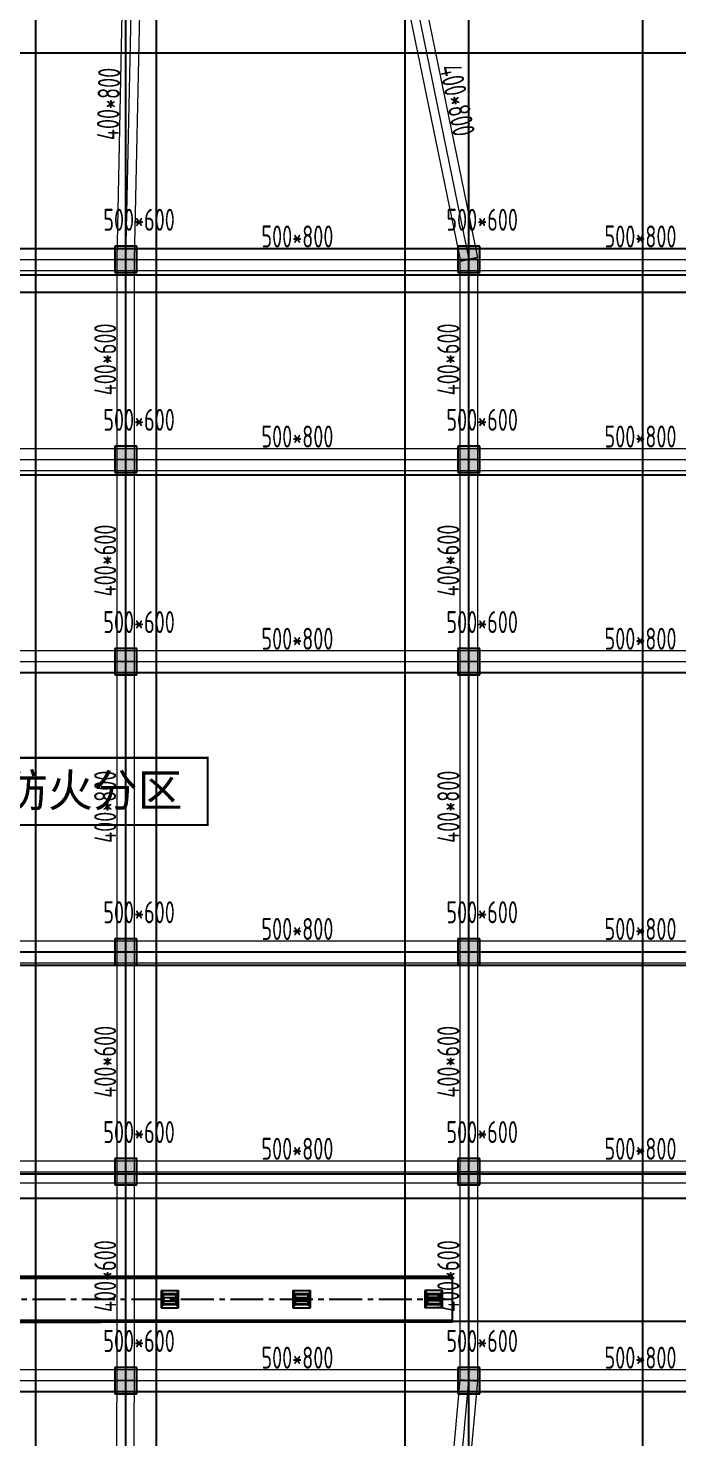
# Model space of a CAD drawing. Extents: x 369444 to 684549, y -549309 to 575337.
# Drawn here: x 397205 to 411972, y 417104 to 449164 of the extents above; entities that cross this region are included whole.
import ezdxf

# ---------------------------------------------------------------- set-up
doc = ezdxf.new("R2010")
doc.units = 0
doc.header["$LTSCALE"] = 1000
doc.header["$MEASUREMENT"] = 0
doc.linetypes.add('CENTER2', pattern=[1.125, 0.75, -0.125, 0.125, -0.125])
for name, color, linetype, lineweight, true_color in [('-1-0-1', 7, 'Continuous', 0, 0xc0c0c0), ('-1-1-2', 7, 'Continuous', 0, 0xc0c0c0), ('-2-0-1', 1, 'Continuous', 0, 0xff0000), ('-2-1-2', 9, 'Continuous', 0, 0x808080), ('11-6-1', 2, 'Continuous', 0, 0xffff00), ('11-6-2', 2, 'Continuous', 0, 0xffff00), ('11-6-5', 2, 'Continuous', 0, 0xffff00), ('12-6-1', 4, 'Continuous', 0, 0x00ffff), ('12-6-2', 4, 'Continuous', 0, 0x00ffff), ('12-6-5', 4, 'Continuous', 0, 0x00ffff)]:
    doc.layers.add(name, color=color, linetype=linetype, lineweight=lineweight, true_color=true_color)
for name, color, linetype in [('A-WALL-HATCH', 8, 'Continuous'), ('COLUMN', 9, 'Continuous'), ('DOTE', 1, 'Continuous'), ('DUCT-排烟中心线', 5, 'CENTER2'), ('DUCT-排烟法兰', 4, 'Continuous'), ('DUCT-排烟管', 2, 'Continuous'), ('DUCT-排烟管端线', 4, 'Continuous'), ('防火分区线', 7, 'Continuous'), ('风管标注', 3, 'Continuous')]:
    doc.layers.add(name, color=color, linetype=linetype)
doc.styles.add('-黑体', font='simhei.ttf')
doc.styles.add('yjkcad', font='yjkeng.shx', dxfattribs={"width": 0.7, "height": 250, "bigfont": 'yjkchn.shx'})

# ---------------------------------------------------------------- blocks, each defined once
blk = doc.blocks.new('N-风管')
at = {"color": 0, "linetype": 'Continuous'}
for p, q in [((38489236180.323036, 3905514930.368535, 2600), (38489236580.323036, 3905514930.368535, 2600)), ((38489239180.323036, 3905514930.368535, 2600), (38489239580.323036, 3905514930.368535, 2600)), ((38489242580.422256, 3905514530.368535, 2600), (38489242180.422256, 3905514530.368535, 2600))]:
    blk.add_line(p, q, dxfattribs=at)
at = {"color": 0}
for p, q in [((38489236180.323036, 3905514930.368535, 2600), (38489236180.323036, 3905514530.368535, 2600)), ((38489236180.323036, 3905514930.368535, 2600), (38489236220.323036, 3905514841.479646, 2600)), ((38489236580.323036, 3905514930.368535, 2600), (38489236532.323036, 3905514841.479646, 2600)), ((38489236580.323036, 3905514530.368535, 2600), (38489236580.323036, 3905514930.368535, 2600)), ((38489239180.323036, 3905514930.368535, 2600), (38489239180.323036, 3905514530.368535, 2600)), ((38489239180.323036, 3905514930.368535, 2600), (38489239220.323036, 3905514841.479646, 2600)), ((38489239580.323036, 3905514930.368535, 2600), (38489239532.323036, 3905514841.479646, 2600)), ((38489239580.323036, 3905514530.368535, 2600), (38489239580.323036, 3905514930.368535, 2600)), ((38489242180.422256, 3905514930.368535, 2600), (38489242228.422256, 3905514841.479646, 2600)), ((38489242580.422256, 3905514930.368535, 2600), (38489242180.422256, 3905514930.368535, 2600)), ((38489242180.422256, 3905514930.368535, 2600), (38489242180.422256, 3905514530.368535, 2600)), ((38489242540.422256, 3905514841.479646, 2600), (38489242580.422256, 3905514930.368535, 2600)), ((38489242580.422256, 3905514530.368535, 2600), (38489242580.422256, 3905514930.368535, 2600)), ((38489236220.323036, 3905514619.257423, 2600), (38489236180.323036, 3905514530.368535, 2600)), ((38489236180.323036, 3905514530.368535, 2600), (38489236580.323036, 3905514530.368535, 2600)), ((38489236220.323036, 3905514767.405571, 2600), (38489236532.323036, 3905514767.405571, 2600)), ((38489236220.323036, 3905514693.331498, 2600), (38489236532.323036, 3905514693.331498, 2600)), ((38489236580.323036, 3905514530.368535, 2600), (38489236532.323036, 3905514619.257423, 2600)), ((38489239220.323036, 3905514619.257423, 2600), (38489239180.323036, 3905514530.368535, 2600)), ((38489239180.323036, 3905514530.368535, 2600), (38489239580.323036, 3905514530.368535, 2600)), ((38489239220.323036, 3905514767.405571, 2600), (38489239532.323036, 3905514767.405571, 2600)), ((38489239220.323036, 3905514693.331498, 2600), (38489239532.323036, 3905514693.331498, 2600)), ((38489239580.323036, 3905514530.368535, 2600), (38489239532.323036, 3905514619.257423, 2600)), ((38489242180.422256, 3905514530.368535, 2600), (38489242228.422256, 3905514619.257423, 2600)), ((38489242540.422256, 3905514767.405571, 2600), (38489242228.422256, 3905514767.405571, 2600)), ((38489242540.422256, 3905514693.331498, 2600), (38489242228.422256, 3905514693.331498, 2600)), ((38489242580.422256, 3905514530.368535, 2600), (38489242540.422256, 3905514619.257423, 2600))]:
    blk.add_line(p, q, dxfattribs=at)
at = {"color": 0, "lineweight": 40}
for p, q in [((38489236220.323036, 3905514841.479646, 2600), (38489236220.323036, 3905514619.257423, 2600)), ((38489236532.323036, 3905514841.479646, 2600), (38489236220.323036, 3905514841.479646, 2600)), ((38489236532.323036, 3905514619.257423, 2600), (38489236220.323036, 3905514619.257423, 2600)), ((38489236532.323036, 3905514619.257423, 2600), (38489236532.323036, 3905514841.479646, 2600)), ((38489239220.323036, 3905514841.479646, 2600), (38489239220.323036, 3905514619.257423, 2600)), ((38489239532.323036, 3905514841.479646, 2600), (38489239220.323036, 3905514841.479646, 2600)), ((38489239532.323036, 3905514619.257423, 2600), (38489239220.323036, 3905514619.257423, 2600)), ((38489239532.323036, 3905514619.257423, 2600), (38489239532.323036, 3905514841.479646, 2600)), ((38489242228.422256, 3905514841.479646, 2600), (38489242228.422256, 3905514619.257423, 2600)), ((38489242228.422256, 3905514841.479646, 2600), (38489242540.422256, 3905514841.479646, 2600)), ((38489242228.422256, 3905514619.257423, 2600), (38489242540.422256, 3905514619.257423, 2600)), ((38489242540.422256, 3905514619.257423, 2600), (38489242540.422256, 3905514841.479646, 2600))]:
    blk.add_line(p, q, dxfattribs=at)
at = {"layer": 'DUCT-排烟中心线', "color": 0}
blk.add_line((38489232130.880623, 3905514729.966848), (38489242804.730751, 3905514730.368535), dxfattribs=at)
at = {"layer": 'DUCT-排烟法兰', "color": 0}
blk.add_line((38489242804.83075, 3905514200.368535), (38489242804.83075, 3905515260.368535), dxfattribs=at)
at = {"layer": 'DUCT-排烟管', "color": 0, "const_width": 90}
for points in [[(38489242804.711937, 3905515230.368534), (38489232130.861801, 3905515229.966847)], [(38489232130.899429, 3905514229.966848), (38489242804.749573, 3905514230.368535)]]:
    blk.add_lwpolyline(points, dxfattribs=at)
at = {"layer": 'DUCT-排烟管端线', "color": 0}
blk.add_line((38489242804.749573, 3905514230.368535), (38489242804.711937, 3905515230.368534), dxfattribs=at)

msp = doc.modelspace()

# ---------------------------------------------------------------- hatches: boundary and pattern name
at = {"layer": 'A-WALL-HATCH'}
for points in [[(399674.7, 443606.6), (399674.7, 444206.6), (399174.7, 444206.6), (399174.7, 443606.6)], [(407474.7, 443606.6), (407474.7, 444206.6), (406974.7, 444206.6), (406974.7, 443606.6)], [(399674.7, 439056.6), (399674.7, 439656.6), (399174.7, 439656.6), (399174.7, 439056.6)], [(407474.7, 439056.6), (407474.7, 439656.6), (406974.7, 439656.6), (406974.7, 439056.6)], [(399674.7, 434456.6), (399674.7, 435056.6), (399174.7, 435056.6), (399174.7, 434456.6)], [(407474.7, 434456.6), (407474.7, 435056.6), (406974.7, 435056.6), (406974.7, 434456.6)], [(399674.7, 427856.6), (399674.7, 428456.6), (399174.7, 428456.6), (399174.7, 427856.6)], [(407474.7, 427856.6), (407474.7, 428456.6), (406974.7, 428456.6), (406974.7, 427856.6)], [(399674.7, 422856.6), (399674.7, 423456.6), (399174.7, 423456.6), (399174.7, 422856.6)], [(407474.7, 422856.6), (407474.7, 423456.6), (406974.7, 423456.6), (406974.7, 422856.6)], [(399674.7, 418106.6), (399674.7, 418706.6), (399174.7, 418706.6), (399174.7, 418106.6)], [(407474.7, 418106.6), (407474.7, 418706.6), (406974.7, 418706.6), (406974.7, 418106.6)]]:
    msp.add_hatch(color=256, dxfattribs=at).paths.add_polyline_path(points)

# ---------------------------------------------------------------- linework, layer by layer
at = {"layer": '-1-0-1', "color": 0}
for p in [(399424.3, 443907.1, -3600), (407224.3, 443907.1, -3600), (399424.3, 439357.1, -3600), (407224.3, 439357.1, -3600), (399424.3, 434757.1, -3600), (407224.3, 434757.1, -3600), (399424.3, 428157.1, -3600), (407224.3, 428157.1, -3600), (399424.3, 423157.1, -3600), (407224.3, 423157.1, -3600), (399424.3, 418407.1, -3600), (407224.3, 418407.1, -3600)]:
    msp.add_point(p, dxfattribs=at)
at = {"layer": '-1-1-2', "color": 0}
for p, q in [((399424.3, 443907.1, -3600), (399424.3, 443907.1)), ((407224.3, 443907.1, -3600), (407224.3, 443907.1)), ((399424.3, 439357.1, -3600), (399424.3, 439357.1)), ((407224.3, 439357.1, -3600), (407224.3, 439357.1)), ((399424.3, 434757.1, -3600), (399424.3, 434757.1)), ((407224.3, 434757.1, -3600), (407224.3, 434757.1)), ((399424.3, 428157.1, -3600), (399424.3, 428157.1)), ((407224.3, 428157.1, -3600), (407224.3, 428157.1)), ((399424.3, 423157.1, -3600), (399424.3, 423157.1)), ((407224.3, 423157.1, -3600), (407224.3, 423157.1)), ((399424.3, 418407.1, -3600), (399424.3, 418407.1)), ((407224.3, 418407.1, -3600), (407224.3, 418407.1))]:
    msp.add_line(p, q, dxfattribs=at)
at = {"layer": '-2-0-1', "color": 0}
for p, q in [((399424.3, 443907.1, -3600), (399574.4, 450956.9, -3600)), ((405774.4, 450956.9, -3600), (407224.3, 443907.1, -3600)), ((391624.3, 443907.1, -3600), (399424.3, 443907.1, -3600)), ((399424.3, 443907.1, -3600), (407224.3, 443907.1, -3600)), ((399424.3, 439357.1, -3600), (399424.3, 443907.1, -3600)), ((407224.3, 439357.1, -3600), (407224.3, 443907.1, -3600)), ((407224.3, 443907.1, -3600), (415024.3, 443907.1, -3600)), ((391624.3, 439357.1, -3600), (399424.3, 439357.1, -3600)), ((399424.3, 439357.1, -3600), (407224.3, 439357.1, -3600)), ((399424.3, 434757.1, -3600), (399424.3, 439357.1, -3600)), ((407224.3, 434757.1, -3600), (407224.3, 439357.1, -3600)), ((407224.3, 439357.1, -3600), (415024.3, 439357.1, -3600)), ((391624.3, 434757.1, -3600), (399424.3, 434757.1, -3600)), ((399424.3, 434757.1, -3600), (407224.3, 434757.1, -3600)), ((399424.3, 428157.1, -3600), (399424.3, 434757.1, -3600)), ((407224.3, 428157.1, -3600), (407224.3, 434757.1, -3600)), ((407224.3, 434757.1, -3600), (415024.3, 434757.1, -3600)), ((391624.3, 428157.1, -3600), (399424.3, 428157.1, -3600)), ((399424.3, 428157.1, -3600), (407224.3, 428157.1, -3600)), ((399424.3, 423157.1, -3600), (399424.3, 428157.1, -3600)), ((407224.3, 423157.1, -3600), (407224.3, 428157.1, -3600)), ((407224.3, 428157.1, -3600), (415024.3, 428157.1, -3600)), ((391574.3, 423157.1, -3600), (399424.3, 423157.1, -3600)), ((399424.3, 423157.1, -3600), (407224.3, 423157.1, -3600)), ((399424.3, 418407.1, -3600), (399424.3, 423157.1, -3600)), ((407224.3, 423157.1, -3600), (415024.3, 423157.1, -3600)), ((407224.3, 418407.1, -3600), (407224.3, 423157.1, -3600)), ((391574.3, 418407.1, -3600), (399424.3, 418407.1, -3600)), ((399374.3, 411807.1, -3600), (399424.3, 418407.1, -3600)), ((399424.3, 418407.1, -3600), (407224.3, 418407.1, -3600)), ((406624.3, 411807.1, -3600), (407224.3, 418407.1, -3600)), ((407224.3, 418407.1, -3600), (415024.3, 418407.1, -3600))]:
    msp.add_line(p, q, dxfattribs=at)
at = {"layer": '-2-1-2', "color": 0}
for p, q in [((399424.3, 443907.1), (399574.4, 450956.9)), ((405774.4, 450956.9), (407224.3, 443907.1)), ((391624.3, 443907.1), (399424.3, 443907.1)), ((399424.3, 443907.1), (407224.3, 443907.1)), ((399424.3, 439357.1), (399424.3, 443907.1)), ((407224.3, 439357.1), (407224.3, 443907.1)), ((407224.3, 443907.1), (415024.3, 443907.1)), ((391624.3, 439357.1), (399424.3, 439357.1)), ((399424.3, 439357.1), (407224.3, 439357.1)), ((399424.3, 434757.1), (399424.3, 439357.1)), ((407224.3, 434757.1), (407224.3, 439357.1)), ((407224.3, 439357.1), (415024.3, 439357.1)), ((391624.3, 434757.1), (399424.3, 434757.1)), ((399424.3, 434757.1), (407224.3, 434757.1)), ((399424.3, 428157.1), (399424.3, 434757.1)), ((407224.3, 428157.1), (407224.3, 434757.1)), ((407224.3, 434757.1), (415024.3, 434757.1)), ((391624.3, 428157.1), (399424.3, 428157.1)), ((399424.3, 428157.1), (407224.3, 428157.1)), ((399424.3, 423157.1), (399424.3, 428157.1)), ((407224.3, 423157.1), (407224.3, 428157.1)), ((407224.3, 428157.1), (415024.3, 428157.1)), ((391574.3, 423157.1), (399424.3, 423157.1)), ((399424.3, 423157.1), (407224.3, 423157.1)), ((399424.3, 418407.1), (399424.3, 423157.1)), ((407224.3, 423157.1), (415024.3, 423157.1)), ((407224.3, 418407.1), (407224.3, 423157.1)), ((391574.3, 418407.1), (399424.3, 418407.1)), ((399374.3, 411807.1), (399424.3, 418407.1)), ((399424.3, 418407.1), (407224.3, 418407.1)), ((406624.3, 411807.1), (407224.3, 418407.1)), ((407224.3, 418407.1), (415024.3, 418407.1))]:
    msp.add_line(p, q, dxfattribs=at)
at = {"layer": '11-6-1', "color": 0}
for p, q in [((399174.3, 444207.1), (399174.3, 443607.1)), ((399674.3, 444207.1), (399174.3, 444207.1)), ((399174.3, 444207.1, -3600), (399174.3, 443607.1, -3600)), ((399674.3, 444207.1, -3600), (399174.3, 444207.1, -3600)), ((399174.3, 444207.1, -3600), (399174.3, 444207.1)), ((399674.3, 443607.1), (399674.3, 444207.1)), ((399674.3, 443607.1, -3600), (399674.3, 444207.1, -3600)), ((399674.3, 444207.1, -3600), (399674.3, 444207.1)), ((406974.3, 444207.1), (406974.3, 443607.1)), ((407474.3, 444207.1), (406974.3, 444207.1)), ((406974.3, 444207.1, -3600), (406974.3, 443607.1, -3600)), ((407474.3, 444207.1, -3600), (406974.3, 444207.1, -3600)), ((406974.3, 444207.1, -3600), (406974.3, 444207.1)), ((407474.3, 443607.1), (407474.3, 444207.1)), ((407474.3, 443607.1, -3600), (407474.3, 444207.1, -3600)), ((407474.3, 444207.1, -3600), (407474.3, 444207.1)), ((399174.3, 443607.1), (399674.3, 443607.1)), ((399174.3, 443607.1, -3600), (399674.3, 443607.1, -3600)), ((399174.3, 443607.1, -3600), (399174.3, 443607.1)), ((399674.3, 443607.1, -3600), (399674.3, 443607.1)), ((406974.3, 443607.1), (407474.3, 443607.1)), ((406974.3, 443607.1, -3600), (407474.3, 443607.1, -3600)), ((406974.3, 443607.1, -3600), (406974.3, 443607.1)), ((407474.3, 443607.1, -3600), (407474.3, 443607.1)), ((399174.3, 439657.1), (399174.3, 439057.1)), ((399674.3, 439657.1), (399174.3, 439657.1)), ((399174.3, 439657.1, -3600), (399174.3, 439057.1, -3600)), ((399674.3, 439657.1, -3600), (399174.3, 439657.1, -3600)), ((399174.3, 439657.1, -3600), (399174.3, 439657.1)), ((399674.3, 439057.1), (399674.3, 439657.1)), ((399674.3, 439057.1, -3600), (399674.3, 439657.1, -3600)), ((399674.3, 439657.1, -3600), (399674.3, 439657.1)), ((406974.3, 439657.1), (406974.3, 439057.1)), ((407474.3, 439657.1), (406974.3, 439657.1)), ((406974.3, 439657.1, -3600), (406974.3, 439057.1, -3600)), ((407474.3, 439657.1, -3600), (406974.3, 439657.1, -3600)), ((406974.3, 439657.1, -3600), (406974.3, 439657.1)), ((407474.3, 439057.1), (407474.3, 439657.1)), ((407474.3, 439057.1, -3600), (407474.3, 439657.1, -3600)), ((407474.3, 439657.1, -3600), (407474.3, 439657.1)), ((399174.3, 439057.1), (399674.3, 439057.1)), ((399174.3, 439057.1, -3600), (399674.3, 439057.1, -3600)), ((399174.3, 439057.1, -3600), (399174.3, 439057.1)), ((399674.3, 439057.1, -3600), (399674.3, 439057.1)), ((406974.3, 439057.1), (407474.3, 439057.1)), ((406974.3, 439057.1, -3600), (407474.3, 439057.1, -3600)), ((406974.3, 439057.1, -3600), (406974.3, 439057.1)), ((407474.3, 439057.1, -3600), (407474.3, 439057.1)), ((399174.3, 435057.1, -5100), (399174.3, 434457.1, -5100)), ((399674.3, 435057.1, -5100), (399174.3, 435057.1, -5100)), ((399174.3, 435057.1, -8700), (399174.3, 434457.1, -8700)), ((399674.3, 435057.1, -8700), (399174.3, 435057.1, -8700)), ((399174.3, 435057.1, -8700), (399174.3, 435057.1, -5100)), ((399674.3, 434457.1, -5100), (399674.3, 435057.1, -5100)), ((399674.3, 434457.1, -8700), (399674.3, 435057.1, -8700)), ((399674.3, 435057.1, -8700), (399674.3, 435057.1, -5100)), ((406974.3, 435057.1, -5100), (406974.3, 434457.1, -5100)), ((407474.3, 435057.1, -5100), (406974.3, 435057.1, -5100)), ((406974.3, 435057.1, -8700), (406974.3, 434457.1, -8700)), ((407474.3, 435057.1, -8700), (406974.3, 435057.1, -8700)), ((406974.3, 435057.1, -8700), (406974.3, 435057.1, -5100)), ((407474.3, 434457.1, -5100), (407474.3, 435057.1, -5100)), ((407474.3, 434457.1, -8700), (407474.3, 435057.1, -8700)), ((407474.3, 435057.1, -8700), (407474.3, 435057.1, -5100)), ((399174.3, 434457.1, -5100), (399674.3, 434457.1, -5100)), ((399174.3, 434457.1, -8700), (399674.3, 434457.1, -8700)), ((399174.3, 434457.1, -8700), (399174.3, 434457.1, -5100)), ((399674.3, 434457.1, -8700), (399674.3, 434457.1, -5100)), ((406974.3, 434457.1, -5100), (407474.3, 434457.1, -5100)), ((406974.3, 434457.1, -8700), (407474.3, 434457.1, -8700)), ((406974.3, 434457.1, -8700), (406974.3, 434457.1, -5100)), ((407474.3, 434457.1, -8700), (407474.3, 434457.1, -5100)), ((399174.3, 428457.1), (399174.3, 427857.1)), ((399674.3, 428457.1), (399174.3, 428457.1)), ((399174.3, 428457.1, -3600), (399174.3, 427857.1, -3600)), ((399674.3, 428457.1, -3600), (399174.3, 428457.1, -3600)), ((399174.3, 428457.1, -3600), (399174.3, 428457.1)), ((399674.3, 427857.1), (399674.3, 428457.1)), ((399674.3, 427857.1, -3600), (399674.3, 428457.1, -3600)), ((399674.3, 428457.1, -3600), (399674.3, 428457.1)), ((406974.3, 428457.1), (406974.3, 427857.1)), ((407474.3, 428457.1), (406974.3, 428457.1)), ((406974.3, 428457.1, -3600), (406974.3, 427857.1, -3600)), ((407474.3, 428457.1, -3600), (406974.3, 428457.1, -3600)), ((406974.3, 428457.1, -3600), (406974.3, 428457.1)), ((407474.3, 427857.1), (407474.3, 428457.1)), ((407474.3, 427857.1, -3600), (407474.3, 428457.1, -3600)), ((407474.3, 428457.1, -3600), (407474.3, 428457.1)), ((399174.3, 427857.1), (399674.3, 427857.1)), ((399174.3, 427857.1, -3600), (399674.3, 427857.1, -3600)), ((399174.3, 427857.1, -3600), (399174.3, 427857.1)), ((399674.3, 427857.1, -3600), (399674.3, 427857.1)), ((406974.3, 427857.1), (407474.3, 427857.1)), ((406974.3, 427857.1, -3600), (407474.3, 427857.1, -3600)), ((406974.3, 427857.1, -3600), (406974.3, 427857.1)), ((407474.3, 427857.1, -3600), (407474.3, 427857.1)), ((399174.3, 423457.1), (399174.3, 422857.1)), ((399674.3, 423457.1), (399174.3, 423457.1)), ((399174.3, 423457.1, -3600), (399174.3, 422857.1, -3600)), ((399674.3, 423457.1, -3600), (399174.3, 423457.1, -3600)), ((399174.3, 423457.1, -3600), (399174.3, 423457.1)), ((399674.3, 422857.1), (399674.3, 423457.1)), ((399674.3, 422857.1, -3600), (399674.3, 423457.1, -3600)), ((399674.3, 423457.1, -3600), (399674.3, 423457.1)), ((406974.3, 423457.1), (406974.3, 422857.1)), ((407474.3, 423457.1), (406974.3, 423457.1)), ((406974.3, 423457.1, -3600), (406974.3, 422857.1, -3600)), ((407474.3, 423457.1, -3600), (406974.3, 423457.1, -3600)), ((406974.3, 423457.1, -3600), (406974.3, 423457.1)), ((407474.3, 422857.1), (407474.3, 423457.1)), ((407474.3, 422857.1, -3600), (407474.3, 423457.1, -3600)), ((407474.3, 423457.1, -3600), (407474.3, 423457.1)), ((399174.3, 422857.1), (399674.3, 422857.1)), ((399174.3, 422857.1, -3600), (399674.3, 422857.1, -3600)), ((399174.3, 422857.1, -3600), (399174.3, 422857.1)), ((399674.3, 422857.1, -3600), (399674.3, 422857.1)), ((406974.3, 422857.1), (407474.3, 422857.1)), ((406974.3, 422857.1, -3600), (407474.3, 422857.1, -3600)), ((406974.3, 422857.1, -3600), (406974.3, 422857.1)), ((407474.3, 422857.1, -3600), (407474.3, 422857.1)), ((399174.3, 418707.1), (399174.3, 418107.1)), ((399674.3, 418707.1), (399174.3, 418707.1)), ((399174.3, 418707.1, -3600), (399174.3, 418107.1, -3600)), ((399674.3, 418707.1, -3600), (399174.3, 418707.1, -3600)), ((399174.3, 418707.1, -3600), (399174.3, 418707.1)), ((399674.3, 418107.1), (399674.3, 418707.1)), ((399674.3, 418107.1, -3600), (399674.3, 418707.1, -3600)), ((399674.3, 418707.1, -3600), (399674.3, 418707.1)), ((406974.3, 418707.1), (406974.3, 418107.1)), ((407474.3, 418707.1), (406974.3, 418707.1)), ((406974.3, 418707.1, -3600), (406974.3, 418107.1, -3600)), ((407474.3, 418707.1, -3600), (406974.3, 418707.1, -3600)), ((406974.3, 418707.1, -3600), (406974.3, 418707.1)), ((407474.3, 418107.1), (407474.3, 418707.1)), ((407474.3, 418107.1, -3600), (407474.3, 418707.1, -3600)), ((407474.3, 418707.1, -3600), (407474.3, 418707.1)), ((399174.3, 418107.1), (399674.3, 418107.1)), ((399174.3, 418107.1, -3600), (399674.3, 418107.1, -3600)), ((399174.3, 418107.1, -3600), (399174.3, 418107.1)), ((399674.3, 418107.1, -3600), (399674.3, 418107.1)), ((406974.3, 418107.1), (407474.3, 418107.1)), ((406974.3, 418107.1, -3600), (407474.3, 418107.1, -3600)), ((406974.3, 418107.1, -3600), (406974.3, 418107.1)), ((407474.3, 418107.1, -3600), (407474.3, 418107.1))]:
    msp.add_line(p, q, dxfattribs=at)
at = {"layer": '11-6-2', "color": 0}
for p, q in [((399424.3, 443907.1, -3600), (399424.3, 443907.1)), ((407224.3, 443907.1, -3600), (407224.3, 443907.1)), ((399424.3, 439357.1, -3600), (399424.3, 439357.1)), ((407224.3, 439357.1, -3600), (407224.3, 439357.1)), ((399424.3, 434757.1, -8700), (399424.3, 434757.1, -5100)), ((407224.3, 434757.1, -8700), (407224.3, 434757.1, -5100)), ((399424.3, 428157.1, -3600), (399424.3, 428157.1)), ((407224.3, 428157.1, -3600), (407224.3, 428157.1)), ((399424.3, 423157.1, -3600), (399424.3, 423157.1)), ((407224.3, 423157.1, -3600), (407224.3, 423157.1)), ((399424.3, 418407.1, -3600), (399424.3, 418407.1)), ((407224.3, 418407.1, -3600), (407224.3, 418407.1))]:
    msp.add_line(p, q, dxfattribs=at)
at = {"layer": '12-6-1', "color": 0}
for p, q in [((399224.4, 443911.3), (399374.4, 450961.2)), ((399224.4, 443911.3, -800), (399374.4, 450961.2, -800)), ((399624.3, 443902.8), (399774.3, 450952.7)), ((399624.3, 443902.8, -800), (399774.3, 450952.7, -800)), ((405578.5, 450916.6), (407028.4, 443866.8)), ((405578.5, 450916.6, -800), (407028.4, 443866.8, -800)), ((405970.3, 450997.2), (407420.2, 443947.3)), ((405970.3, 450997.2, -800), (407420.2, 443947.3, -800)), ((391624.3, 444157.1), (399424.3, 444157.1)), ((391624.3, 444157.1, -800), (399424.3, 444157.1, -800)), ((399424.3, 444157.1), (399424.3, 443657.1)), ((399424.3, 444157.1, -800), (399424.3, 444157.1)), ((399424.3, 443657.1, -800), (399424.3, 444157.1, -800)), ((399424.3, 444157.1), (407224.3, 444157.1)), ((399424.3, 444157.1, -800), (407224.3, 444157.1, -800)), ((399424.3, 444157.1), (399424.3, 443657.1)), ((399424.3, 444157.1, -800), (399424.3, 444157.1)), ((399424.3, 443657.1, -800), (399424.3, 444157.1, -800)), ((407224.3, 444157.1), (407224.3, 443657.1)), ((407224.3, 444157.1, -800), (407224.3, 444157.1)), ((407224.3, 443657.1, -800), (407224.3, 444157.1, -800)), ((407224.3, 444157.1), (407224.3, 443657.1)), ((407224.3, 444157.1, -800), (407224.3, 444157.1)), ((407224.3, 443657.1, -800), (407224.3, 444157.1, -800)), ((407224.3, 444157.1), (415024.3, 444157.1)), ((407224.3, 444157.1, -800), (415024.3, 444157.1, -800)), ((399224.3, 443907.1), (399624.3, 443907.1)), ((399224.3, 443907.1, -600), (399224.3, 443907.1)), ((399624.3, 443907.1, -600), (399224.3, 443907.1, -600)), ((399224.3, 439357.1), (399224.3, 443907.1)), ((399224.3, 439357.1, -600), (399224.3, 443907.1, -600)), ((399224.4, 443911.3), (399624.3, 443902.8)), ((399224.4, 443911.3, -800), (399224.4, 443911.3)), ((399624.3, 443902.8, -800), (399224.4, 443911.3, -800)), ((399624.3, 443907.1), (399624.3, 443907.1, -600)), ((399624.3, 439357.1), (399624.3, 443907.1)), ((399624.3, 439357.1, -600), (399624.3, 443907.1, -600)), ((399624.3, 443902.8), (399624.3, 443902.8, -800)), ((407024.3, 443907.1), (407424.3, 443907.1)), ((407024.3, 443907.1, -600), (407024.3, 443907.1)), ((407424.3, 443907.1, -600), (407024.3, 443907.1, -600)), ((407024.3, 439357.1), (407024.3, 443907.1)), ((407024.3, 439357.1, -600), (407024.3, 443907.1, -600)), ((407420.2, 443947.3), (407028.4, 443866.8)), ((407028.4, 443866.8, -800), (407420.2, 443947.3, -800)), ((407028.4, 443866.8), (407028.4, 443866.8, -800)), ((407420.2, 443947.3, -800), (407420.2, 443947.3)), ((407424.3, 443907.1), (407424.3, 443907.1, -600)), ((407424.3, 439357.1), (407424.3, 443907.1)), ((407424.3, 439357.1, -600), (407424.3, 443907.1, -600)), ((391624.3, 443657.1), (399424.3, 443657.1)), ((391624.3, 443657.1, -800), (399424.3, 443657.1, -800)), ((399424.3, 443657.1), (399424.3, 443657.1, -800)), ((399424.3, 443657.1), (407224.3, 443657.1)), ((399424.3, 443657.1, -800), (407224.3, 443657.1, -800)), ((399424.3, 443657.1), (399424.3, 443657.1, -800)), ((407224.3, 443657.1), (407224.3, 443657.1, -800)), ((407224.3, 443657.1), (407224.3, 443657.1, -800)), ((407224.3, 443657.1), (415024.3, 443657.1)), ((407224.3, 443657.1, -800), (415024.3, 443657.1, -800)), ((391624.3, 439607.1), (399424.3, 439607.1)), ((391624.3, 439607.1, -800), (399424.3, 439607.1, -800)), ((399424.3, 439607.1), (399424.3, 439107.1)), ((399424.3, 439607.1, -800), (399424.3, 439607.1)), ((399424.3, 439107.1, -800), (399424.3, 439607.1, -800)), ((399424.3, 439607.1), (407224.3, 439607.1)), ((399424.3, 439607.1, -800), (407224.3, 439607.1, -800)), ((399424.3, 439607.1), (399424.3, 439107.1)), ((399424.3, 439607.1, -800), (399424.3, 439607.1)), ((399424.3, 439107.1, -800), (399424.3, 439607.1, -800)), ((407224.3, 439607.1), (407224.3, 439107.1)), ((407224.3, 439607.1, -800), (407224.3, 439607.1)), ((407224.3, 439107.1, -800), (407224.3, 439607.1, -800)), ((407224.3, 439607.1), (407224.3, 439107.1)), ((407224.3, 439607.1, -800), (407224.3, 439607.1)), ((407224.3, 439107.1, -800), (407224.3, 439607.1, -800)), ((407224.3, 439607.1), (415024.3, 439607.1)), ((407224.3, 439607.1, -800), (415024.3, 439607.1, -800)), ((399224.3, 439357.1), (399624.3, 439357.1)), ((399224.3, 439357.1, -600), (399224.3, 439357.1)), ((399624.3, 439357.1, -600), (399224.3, 439357.1, -600)), ((399224.3, 439357.1, -5100), (399624.3, 439357.1, -5100)), ((399224.3, 439357.1, -5700), (399224.3, 439357.1, -5100)), ((399624.3, 439357.1, -5700), (399224.3, 439357.1, -5700)), ((399224.3, 434757.1, -5100), (399224.3, 439357.1, -5100)), ((399224.3, 434757.1, -5700), (399224.3, 439357.1, -5700)), ((399624.3, 439357.1), (399624.3, 439357.1, -600)), ((399624.3, 439357.1, -5100), (399624.3, 439357.1, -5700)), ((399624.3, 434757.1, -5100), (399624.3, 439357.1, -5100)), ((399624.3, 434757.1, -5700), (399624.3, 439357.1, -5700)), ((407024.3, 439357.1), (407424.3, 439357.1)), ((407024.3, 439357.1, -600), (407024.3, 439357.1)), ((407424.3, 439357.1, -600), (407024.3, 439357.1, -600)), ((407024.3, 439357.1, -5100), (407424.3, 439357.1, -5100)), ((407024.3, 439357.1, -5700), (407024.3, 439357.1, -5100)), ((407424.3, 439357.1, -5700), (407024.3, 439357.1, -5700)), ((407024.3, 434757.1, -5100), (407024.3, 439357.1, -5100)), ((407024.3, 434757.1, -5700), (407024.3, 439357.1, -5700)), ((407424.3, 439357.1), (407424.3, 439357.1, -600)), ((407424.3, 439357.1, -5100), (407424.3, 439357.1, -5700)), ((407424.3, 434757.1, -5100), (407424.3, 439357.1, -5100)), ((407424.3, 434757.1, -5700), (407424.3, 439357.1, -5700)), ((391624.3, 439107.1), (399424.3, 439107.1)), ((391624.3, 439107.1, -800), (399424.3, 439107.1, -800)), ((399424.3, 439107.1), (399424.3, 439107.1, -800)), ((399424.3, 439107.1), (407224.3, 439107.1)), ((399424.3, 439107.1, -800), (407224.3, 439107.1, -800)), ((399424.3, 439107.1), (399424.3, 439107.1, -800)), ((407224.3, 439107.1), (407224.3, 439107.1, -800)), ((407224.3, 439107.1), (407224.3, 439107.1, -800)), ((407224.3, 439107.1), (415024.3, 439107.1)), ((407224.3, 439107.1, -800), (415024.3, 439107.1, -800)), ((391624.3, 435007.1, -5100), (399424.3, 435007.1, -5100)), ((391624.3, 435007.1, -5900), (399424.3, 435007.1, -5900)), ((399224.3, 434757.1, -5100), (399624.3, 434757.1, -5100)), ((399224.3, 434757.1, -5700), (399224.3, 434757.1, -5100)), ((399624.3, 434757.1, -5700), (399224.3, 434757.1, -5700)), ((399224.3, 434757.1, -5100), (399624.3, 434757.1, -5100)), ((399224.3, 434757.1, -5900), (399224.3, 434757.1, -5100)), ((399624.3, 434757.1, -5900), (399224.3, 434757.1, -5900)), ((399224.3, 428157.1, -5100), (399224.3, 434757.1, -5100)), ((399224.3, 428157.1, -5900), (399224.3, 434757.1, -5900)), ((399424.3, 435007.1, -5100), (399424.3, 434507.1, -5100)), ((399424.3, 435007.1, -5900), (399424.3, 435007.1, -5100)), ((399424.3, 434507.1, -5900), (399424.3, 435007.1, -5900)), ((399424.3, 435007.1, -5100), (407224.3, 435007.1, -5100)), ((399424.3, 435007.1, -5900), (407224.3, 435007.1, -5900)), ((399424.3, 435007.1, -5100), (399424.3, 434507.1, -5100)), ((399424.3, 435007.1, -5900), (399424.3, 435007.1, -5100)), ((399424.3, 434507.1, -5900), (399424.3, 435007.1, -5900)), ((399624.3, 434757.1, -5100), (399624.3, 434757.1, -5700)), ((399624.3, 434757.1, -5100), (399624.3, 434757.1, -5900)), ((399624.3, 428157.1, -5100), (399624.3, 434757.1, -5100)), ((399624.3, 428157.1, -5900), (399624.3, 434757.1, -5900)), ((407024.3, 434757.1, -5100), (407424.3, 434757.1, -5100)), ((407024.3, 434757.1, -5700), (407024.3, 434757.1, -5100)), ((407424.3, 434757.1, -5700), (407024.3, 434757.1, -5700)), ((407024.3, 434757.1, -5100), (407424.3, 434757.1, -5100)), ((407024.3, 434757.1, -5900), (407024.3, 434757.1, -5100)), ((407424.3, 434757.1, -5900), (407024.3, 434757.1, -5900)), ((407024.3, 428157.1, -5100), (407024.3, 434757.1, -5100)), ((407024.3, 428157.1, -5900), (407024.3, 434757.1, -5900)), ((407224.3, 435007.1, -5100), (407224.3, 434507.1, -5100)), ((407224.3, 435007.1, -5900), (407224.3, 435007.1, -5100)), ((407224.3, 434507.1, -5900), (407224.3, 435007.1, -5900)), ((407224.3, 435007.1, -5100), (407224.3, 434507.1, -5100)), ((407224.3, 435007.1, -5900), (407224.3, 435007.1, -5100)), ((407224.3, 434507.1, -5900), (407224.3, 435007.1, -5900)), ((407224.3, 435007.1, -5100), (415024.3, 435007.1, -5100)), ((407224.3, 435007.1, -5900), (415024.3, 435007.1, -5900)), ((407424.3, 434757.1, -5100), (407424.3, 434757.1, -5700)), ((407424.3, 434757.1, -5100), (407424.3, 434757.1, -5900)), ((407424.3, 428157.1, -5100), (407424.3, 434757.1, -5100)), ((407424.3, 428157.1, -5900), (407424.3, 434757.1, -5900)), ((391624.3, 434507.1, -5100), (399424.3, 434507.1, -5100)), ((391624.3, 434507.1, -5900), (399424.3, 434507.1, -5900)), ((399424.3, 434507.1, -5100), (399424.3, 434507.1, -5900)), ((399424.3, 434507.1, -5100), (407224.3, 434507.1, -5100)), ((399424.3, 434507.1, -5900), (407224.3, 434507.1, -5900)), ((399424.3, 434507.1, -5100), (399424.3, 434507.1, -5900)), ((407224.3, 434507.1, -5100), (407224.3, 434507.1, -5900)), ((407224.3, 434507.1, -5100), (407224.3, 434507.1, -5900)), ((407224.3, 434507.1, -5100), (415024.3, 434507.1, -5100)), ((407224.3, 434507.1, -5900), (415024.3, 434507.1, -5900)), ((391624.3, 428407.1), (399424.3, 428407.1)), ((391624.3, 428407.1, -800), (399424.3, 428407.1, -800)), ((399424.3, 428407.1), (399424.3, 427907.1)), ((399424.3, 428407.1, -800), (399424.3, 428407.1)), ((399424.3, 427907.1, -800), (399424.3, 428407.1, -800)), ((399424.3, 428407.1), (407224.3, 428407.1)), ((399424.3, 428407.1, -800), (407224.3, 428407.1, -800)), ((399424.3, 428407.1), (399424.3, 427907.1)), ((399424.3, 428407.1, -800), (399424.3, 428407.1)), ((399424.3, 427907.1, -800), (399424.3, 428407.1, -800)), ((407224.3, 428407.1), (407224.3, 427907.1)), ((407224.3, 428407.1, -800), (407224.3, 428407.1)), ((407224.3, 427907.1, -800), (407224.3, 428407.1, -800)), ((407224.3, 428407.1), (407224.3, 427907.1)), ((407224.3, 428407.1, -800), (407224.3, 428407.1)), ((407224.3, 427907.1, -800), (407224.3, 428407.1, -800)), ((407224.3, 428407.1), (415024.3, 428407.1)), ((407224.3, 428407.1, -800), (415024.3, 428407.1, -800)), ((399224.3, 428157.1, 0), (399624.3, 428157.1, 0)), ((399224.3, 428157.1, -600), (399224.3, 428157.1, 0)), ((399624.3, 428157.1, -600), (399224.3, 428157.1, -600)), ((399224.3, 423157.1, 0), (399224.3, 428157.1, 0)), ((399224.3, 423157.1, -600), (399224.3, 428157.1, -600)), ((399224.3, 428157.1, -5100), (399624.3, 428157.1, -5100)), ((399224.3, 428157.1, -5900), (399224.3, 428157.1, -5100)), ((399624.3, 428157.1, -5900), (399224.3, 428157.1, -5900)), ((399624.3, 428157.1, 0), (399624.3, 428157.1, -600)), ((399624.3, 423157.1, 0), (399624.3, 428157.1, 0)), ((399624.3, 423157.1, -600), (399624.3, 428157.1, -600)), ((399624.3, 428157.1, -5100), (399624.3, 428157.1, -5900)), ((407024.3, 428157.1), (407424.3, 428157.1)), ((407024.3, 428157.1, -600), (407024.3, 428157.1)), ((407424.3, 428157.1, -600), (407024.3, 428157.1, -600)), ((407024.3, 423157.1), (407024.3, 428157.1)), ((407024.3, 423157.1, -600), (407024.3, 428157.1, -600)), ((407024.3, 428157.1, -5100), (407424.3, 428157.1, -5100)), ((407024.3, 428157.1, -5900), (407024.3, 428157.1, -5100)), ((407424.3, 428157.1, -5900), (407024.3, 428157.1, -5900)), ((407424.3, 428157.1), (407424.3, 428157.1, -600)), ((407424.3, 423157.1), (407424.3, 428157.1)), ((407424.3, 423157.1, -600), (407424.3, 428157.1, -600)), ((407424.3, 428157.1, -5100), (407424.3, 428157.1, -5900)), ((391624.3, 427907.1), (399424.3, 427907.1)), ((391624.3, 427907.1, -800), (399424.3, 427907.1, -800)), ((399424.3, 427907.1), (399424.3, 427907.1, -800)), ((399424.3, 427907.1), (407224.3, 427907.1)), ((399424.3, 427907.1, -800), (407224.3, 427907.1, -800)), ((399424.3, 427907.1), (399424.3, 427907.1, -800)), ((407224.3, 427907.1), (407224.3, 427907.1, -800)), ((407224.3, 427907.1), (407224.3, 427907.1, -800)), ((407224.3, 427907.1), (415024.3, 427907.1)), ((407224.3, 427907.1, -800), (415024.3, 427907.1, -800)), ((391574.3, 423407.1), (399424.3, 423407.1)), ((391574.3, 423407.1, -800), (399424.3, 423407.1, -800)), ((399424.3, 423407.1), (399424.3, 422907.1)), ((399424.3, 423407.1, -800), (399424.3, 423407.1)), ((399424.3, 422907.1, -800), (399424.3, 423407.1, -800)), ((399424.3, 423407.1), (407224.3, 423407.1)), ((399424.3, 423407.1, -800), (407224.3, 423407.1, -800)), ((399424.3, 423407.1), (399424.3, 422907.1)), ((399424.3, 423407.1, -800), (399424.3, 423407.1)), ((399424.3, 422907.1, -800), (399424.3, 423407.1, -800)), ((407224.3, 423407.1), (407224.3, 422907.1)), ((407224.3, 423407.1, -800), (407224.3, 423407.1)), ((407224.3, 422907.1, -800), (407224.3, 423407.1, -800)), ((407224.3, 423407.1), (415024.3, 423407.1)), ((407224.3, 423407.1, -800), (415024.3, 423407.1, -800)), ((407224.3, 423407.1), (407224.3, 422907.1)), ((407224.3, 423407.1, -800), (407224.3, 423407.1)), ((407224.3, 422907.1, -800), (407224.3, 423407.1, -800)), ((391574.3, 422907.1), (399424.3, 422907.1)), ((391574.3, 422907.1, -800), (399424.3, 422907.1, -800)), ((399224.3, 423157.1), (399624.3, 423157.1)), ((399224.3, 423157.1, -600), (399224.3, 423157.1)), ((399624.3, 423157.1, -600), (399224.3, 423157.1, -600)), ((399224.3, 418407.1), (399224.3, 423157.1)), ((399224.3, 418407.1, -600), (399224.3, 423157.1, -600)), ((399224.3, 423157.1, 0), (399624.3, 423157.1, 0)), ((399224.3, 423157.1, -600), (399224.3, 423157.1, 0)), ((399624.3, 423157.1, -600), (399224.3, 423157.1, -600)), ((399424.3, 422907.1), (399424.3, 422907.1, -800)), ((399424.3, 422907.1), (407224.3, 422907.1)), ((399424.3, 422907.1, -800), (407224.3, 422907.1, -800)), ((399424.3, 422907.1), (399424.3, 422907.1, -800)), ((399624.3, 423157.1), (399624.3, 423157.1, -600)), ((399624.3, 418407.1), (399624.3, 423157.1)), ((399624.3, 418407.1, -600), (399624.3, 423157.1, -600)), ((399624.3, 423157.1, 0), (399624.3, 423157.1, -600)), ((407024.3, 423157.1), (407424.3, 423157.1)), ((407024.3, 423157.1, -600), (407024.3, 423157.1)), ((407424.3, 423157.1, -600), (407024.3, 423157.1, -600)), ((407024.3, 418407.1), (407024.3, 423157.1)), ((407024.3, 418407.1, -600), (407024.3, 423157.1, -600)), ((407024.3, 423157.1), (407424.3, 423157.1)), ((407024.3, 423157.1, -600), (407024.3, 423157.1)), ((407424.3, 423157.1, -600), (407024.3, 423157.1, -600)), ((407224.3, 422907.1), (407224.3, 422907.1, -800)), ((407224.3, 422907.1), (415024.3, 422907.1)), ((407224.3, 422907.1, -800), (415024.3, 422907.1, -800)), ((407224.3, 422907.1), (407224.3, 422907.1, -800)), ((407424.3, 423157.1), (407424.3, 423157.1, -600)), ((407424.3, 418407.1), (407424.3, 423157.1)), ((407424.3, 418407.1, -600), (407424.3, 423157.1, -600)), ((407424.3, 423157.1), (407424.3, 423157.1, -600)), ((391574.3, 418657.1), (399424.3, 418657.1)), ((391574.3, 418657.1, -800), (399424.3, 418657.1, -800)), ((399174.3, 411808.6), (399224.3, 418408.6)), ((399174.3, 411808.6, -800), (399224.3, 418408.6, -800)), ((399224.3, 418408.6), (399624.3, 418405.5)), ((399224.3, 418408.6, -800), (399224.3, 418408.6)), ((399624.3, 418405.5, -800), (399224.3, 418408.6, -800)), ((399224.3, 418407.1), (399624.3, 418407.1)), ((399224.3, 418407.1, -600), (399224.3, 418407.1)), ((399624.3, 418407.1, -600), (399224.3, 418407.1, -600)), ((399424.3, 418657.1), (399424.3, 418157.1)), ((399424.3, 418657.1, -800), (399424.3, 418657.1)), ((399424.3, 418157.1, -800), (399424.3, 418657.1, -800)), ((399424.3, 418657.1), (399424.3, 418157.1)), ((399424.3, 418657.1, -800), (399424.3, 418657.1)), ((399424.3, 418157.1, -800), (399424.3, 418657.1, -800)), ((399424.3, 418657.1), (407224.3, 418657.1)), ((399424.3, 418657.1, -800), (407224.3, 418657.1, -800)), ((399574.3, 411805.5), (399624.3, 418405.5)), ((399574.3, 411805.5, -800), (399624.3, 418405.5, -800)), ((399624.3, 418407.1), (399624.3, 418407.1, -600)), ((399624.3, 418405.5), (399624.3, 418405.5, -800)), ((406425.1, 411825.2), (407025.1, 418425.2)), ((406425.1, 411825.2, -800), (407025.1, 418425.2, -800)), ((406823.5, 411788.9), (407423.5, 418388.9)), ((406823.5, 411788.9, -800), (407423.5, 418388.9, -800)), ((407024.3, 418407.1), (407424.3, 418407.1)), ((407024.3, 418407.1, -600), (407024.3, 418407.1)), ((407424.3, 418407.1, -600), (407024.3, 418407.1, -600)), ((407025.1, 418425.2), (407423.5, 418388.9)), ((407025.1, 418425.2, -800), (407025.1, 418425.2)), ((407423.5, 418388.9, -800), (407025.1, 418425.2, -800)), ((407224.3, 418657.1), (407224.3, 418157.1)), ((407224.3, 418657.1, -800), (407224.3, 418657.1)), ((407224.3, 418157.1, -800), (407224.3, 418657.1, -800)), ((407224.3, 418657.1), (407224.3, 418157.1)), ((407224.3, 418657.1, -800), (407224.3, 418657.1)), ((407224.3, 418157.1, -800), (407224.3, 418657.1, -800)), ((407224.3, 418657.1), (415024.3, 418657.1)), ((407224.3, 418657.1, -800), (415024.3, 418657.1, -800)), ((407423.5, 418388.9), (407423.5, 418388.9, -800)), ((407424.3, 418407.1), (407424.3, 418407.1, -600)), ((391574.3, 418157.1), (399424.3, 418157.1)), ((391574.3, 418157.1, -800), (399424.3, 418157.1, -800)), ((399424.3, 418157.1), (399424.3, 418157.1, -800)), ((399424.3, 418157.1), (399424.3, 418157.1, -800)), ((399424.3, 418157.1), (407224.3, 418157.1)), ((399424.3, 418157.1, -800), (407224.3, 418157.1, -800)), ((407224.3, 418157.1), (407224.3, 418157.1, -800)), ((407224.3, 418157.1), (407224.3, 418157.1, -800)), ((407224.3, 418157.1), (415024.3, 418157.1)), ((407224.3, 418157.1, -800), (415024.3, 418157.1, -800))]:
    msp.add_line(p, q, dxfattribs=at)
at = {"layer": '12-6-2', "color": 0}
for p, q in [((399424.3, 443907.1), (399574.4, 450956.9)), ((405774.4, 450956.9), (407224.3, 443907.1)), ((391624.3, 443907.1), (399424.3, 443907.1)), ((399424.3, 443907.1), (407224.3, 443907.1)), ((399424.3, 439357.1), (399424.3, 443907.1)), ((407224.3, 443907.1), (415024.3, 443907.1)), ((407224.3, 439357.1), (407224.3, 443907.1)), ((391624.3, 439357.1), (399424.3, 439357.1)), ((399424.3, 439357.1), (407224.3, 439357.1)), ((399424.3, 434757.1, -5100), (399424.3, 439357.1, -5100)), ((407224.3, 439357.1), (415024.3, 439357.1)), ((407224.3, 434757.1, -5100), (407224.3, 439357.1, -5100)), ((391624.3, 434757.1, -5100), (399424.3, 434757.1, -5100)), ((399424.3, 428157.1, -5100), (399424.3, 434757.1, -5100)), ((399424.3, 434757.1, -5100), (407224.3, 434757.1, -5100)), ((407224.3, 428157.1, -5100), (407224.3, 434757.1, -5100)), ((407224.3, 434757.1, -5100), (415024.3, 434757.1, -5100)), ((391624.3, 428157.1), (399424.3, 428157.1)), ((399424.3, 423157.1), (399424.3, 428157.1)), ((399424.3, 428157.1), (407224.3, 428157.1)), ((407224.3, 423157.1), (407224.3, 428157.1)), ((407224.3, 428157.1), (415024.3, 428157.1)), ((391574.3, 423157.1), (399424.3, 423157.1)), ((399424.3, 423157.1), (407224.3, 423157.1)), ((399424.3, 418407.1), (399424.3, 423157.1)), ((407224.3, 423157.1), (415024.3, 423157.1)), ((407224.3, 418407.1), (407224.3, 423157.1)), ((391574.3, 418407.1), (399424.3, 418407.1)), ((399374.3, 411807.1), (399424.3, 418407.1)), ((399424.3, 418407.1), (407224.3, 418407.1)), ((406624.3, 411807.1), (407224.3, 418407.1)), ((407224.3, 418407.1), (415024.3, 418407.1))]:
    msp.add_line(p, q, dxfattribs=at)
at = {"layer": 'COLUMN', "color": 8}
for p, q in [((399674.7, 444206.6), (399174.7, 444206.6)), ((399174.7, 444206.6), (399174.7, 443606.6)), ((399674.7, 443606.6), (399674.7, 444206.6)), ((407474.7, 444206.6), (406974.7, 444206.6)), ((406974.7, 444206.6), (406974.7, 443606.6)), ((407474.7, 443606.6), (407474.7, 444206.6)), ((399174.7, 443606.6), (399674.7, 443606.6)), ((406974.7, 443606.6), (407474.7, 443606.6)), ((399674.7, 439656.6), (399174.7, 439656.6)), ((399174.7, 439656.6), (399174.7, 439056.6)), ((399674.7, 439056.6), (399674.7, 439656.6)), ((407474.7, 439656.6), (406974.7, 439656.6)), ((406974.7, 439656.6), (406974.7, 439056.6)), ((407474.7, 439056.6), (407474.7, 439656.6)), ((399174.7, 439056.6), (399674.7, 439056.6)), ((406974.7, 439056.6), (407474.7, 439056.6)), ((399674.7, 435056.6), (399174.7, 435056.6)), ((399174.7, 435056.6), (399174.7, 434456.6)), ((399674.7, 434456.6), (399674.7, 435056.6)), ((407474.7, 435056.6), (406974.7, 435056.6)), ((406974.7, 435056.6), (406974.7, 434456.6)), ((407474.7, 434456.6), (407474.7, 435056.6)), ((399174.7, 434456.6), (399674.7, 434456.6)), ((406974.7, 434456.6), (407474.7, 434456.6)), ((399674.7, 428456.6), (399174.7, 428456.6)), ((399174.7, 428456.6), (399174.7, 427856.6)), ((399674.7, 427856.6), (399674.7, 428456.6)), ((407474.7, 428456.6), (406974.7, 428456.6)), ((406974.7, 428456.6), (406974.7, 427856.6)), ((407474.7, 427856.6), (407474.7, 428456.6)), ((399174.7, 427856.6), (399674.7, 427856.6)), ((406974.7, 427856.6), (407474.7, 427856.6)), ((399674.7, 423456.6), (399174.7, 423456.6)), ((399174.7, 423456.6), (399174.7, 422856.6)), ((399674.7, 422856.6), (399674.7, 423456.6)), ((407474.7, 423456.6), (406974.7, 423456.6)), ((406974.7, 423456.6), (406974.7, 422856.6)), ((407474.7, 422856.6), (407474.7, 423456.6)), ((399174.7, 422856.6), (399674.7, 422856.6)), ((406974.7, 422856.6), (407474.7, 422856.6)), ((399674.7, 418706.6), (399174.7, 418706.6)), ((399174.7, 418706.6), (399174.7, 418106.6)), ((399674.7, 418106.6), (399674.7, 418706.6)), ((407474.7, 418706.6), (406974.7, 418706.6)), ((406974.7, 418706.6), (406974.7, 418106.6)), ((407474.7, 418106.6), (407474.7, 418706.6)), ((399174.7, 418106.6), (399674.7, 418106.6)), ((406974.7, 418106.6), (407474.7, 418106.6))]:
    msp.add_line(p, q, dxfattribs=at)
at = {"layer": 'DOTE', "color": 8}
for p, q in [((397374.5, 59364.2), (397374.5, 476704.8)), ((399424.5, 261807), (399424.5, 476704.8)), ((400124.5, 261807), (400124.5, 476704.8)), ((405774.5, 59364.2), (405774.5, 476704.8)), ((407224.5, 261807), (407224.5, 476704.8)), ((411174.5, 261807), (411174.5, 476704.8))]:
    msp.add_line(p, q, dxfattribs=at)
at = {"layer": 'DOTE', "color": 8, "lineweight": -2}
for p, q in [((377844.4, 448607), (624570.9, 448607)), ((377844.4, 444157), (624570.9, 444157)), ((377844.4, 443557), (624570.9, 443557)), ((377844.4, 443157), (624570.9, 443157)), ((377844.4, 439007), (624570.9, 439007)), ((377844.4, 434507), (624570.9, 434507)), ((377844.4, 428157), (624570.9, 428157)), ((377844.4, 427857), (624570.9, 427857)), ((377844.4, 423107), (624570.9, 423107)), ((377844.4, 422557), (624570.9, 422557)), ((377844.4, 419757), (624570.9, 419757)), ((377844.4, 418157), (624570.9, 418157))]:
    msp.add_line(p, q, dxfattribs=at)
at = {"layer": '防火分区线', "color": 3, "const_width": 50}
msp.add_lwpolyline([(401283.2, 432570.7), (394355.8, 432570.7), (394355.8, 431040.5), (401283.2, 431040.5)], close=True, dxfattribs=at)

# ---------------------------------------------------------------- block references
at = {"layer": '风管标注', "color": 8}
msp.add_blockref('N-风管', (-38488835956.2, -3905094473.4), dxfattribs=at)

# ---------------------------------------------------------------- texts
at = {"layer": '11-6-5', "color": 0, "char_height": 500, "attachment_point": 8, "style": 'yjkcad'}
for insert in [(399724.3, 444557.1, -3600), (407524.3, 444557.1, -3600), (399724.3, 440007.1, -3600), (407524.3, 440007.1, -3600), (399724.3, 435407.1, -3600), (407524.3, 435407.1, -3600), (399724.3, 428807.1, -3600), (407524.3, 428807.1, -3600), (399724.3, 423807.1, -3600), (407524.3, 423807.1, -3600), (399724.3, 419057.1, -3600), (407524.3, 419057.1, -3600)]:
    msp.add_mtext('500*600', dxfattribs=dict(at, insert=insert))
at = {"layer": '12-6-5', "color": 0, "char_height": 500, "attachment_point": 8, "style": 'yjkcad'}
for s, insert, rotation in [('400*800', (399279.4, 447436.7), 88.78063), ('400*800', (406714.8, 447476.3), 281.62189), ('400*600', (399204.3, 441632.1), 90), ('400*600', (407004.3, 441632.1), 90), ('400*600', (399204.3, 437057.1), 90), ('400*600', (407004.3, 437057.1), 90), ('400*800', (399204.3, 431457.1), 90), ('400*800', (407004.3, 431457.1), 90), ('400*600', (399204.3, 425657.1), 90), ('400*600', (407004.3, 425657.1), 90), ('500*800', (411124.3, 423427.1), 360), ('400*600', (399204.3, 420782.1), 90), ('400*600', (407004.3, 420782.1), 90)]:
    msp.add_mtext(s, dxfattribs=dict(at, insert=insert, rotation=rotation))
for insert in [(403324.3, 444177.1), (411124.3, 444177.1), (403324.3, 439627.1), (411124.3, 439627.1), (403324.3, 435027.1), (411124.3, 435027.1), (403324.3, 428427.1), (411124.3, 428427.1), (403324.3, 423427.1), (403324.3, 418677.1), (411124.3, 418677.1)]:
    msp.add_mtext('500*800', dxfattribs=dict(at, insert=insert))
at = {"layer": '防火分区线', "style": '-黑体'}
msp.add_text('第一防火分区', height=746.84, dxfattribs=at).set_placement((394597.9, 431461.7))

doc.saveas('drawing.dxf')
